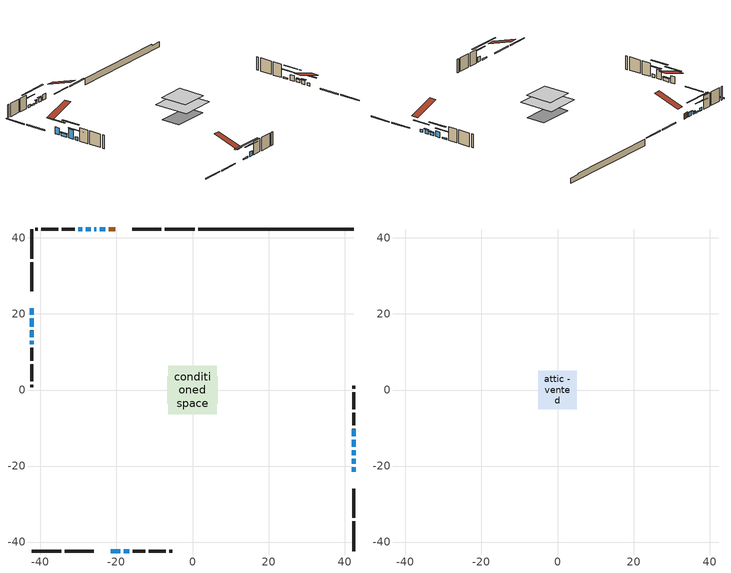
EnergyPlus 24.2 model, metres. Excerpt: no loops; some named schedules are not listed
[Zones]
conditioned space
 floor outside (Floor1 construction): -1.52,-1.52 -1.52,1.52 1.52,1.52 1.52,-1.52 z0.92
 floor adiabatic (AdiabaticFloorConstruction): -6.44,-6.44 -6.44,6.44 6.44,6.44 6.44,-6.44 z3.36
 floor foundation (Slab1 construction): -6.63,-3.58 -6.63,3.58 6.63,3.58 6.63,-3.58 z-1.4
 wall outside (RimJoist1 construction): 0.59,42.36 -7.26,42.36 / -42.36,-42.36 -34.51,-42.36 / -42.36,42.36 -42.36,34.51 / 42.36,-42.36 42.36,-34.51 z0.92:1.22
 wall outside (RimJoist2 construction): -8.19,42.36 -15.84,42.36 / -33.58,-42.36 -25.93,-42.36 / -42.36,33.58 -42.36,25.93 / 42.36,-33.58 42.36,-25.93 z0.92:1.22
 wall outside (AdiabaticWallConstruction 1): -20.27,42.36 -22.03,42.36 z0.92:2.95
 wall outside (AdiabaticWallConstruction): 42.36,-21.5 42.36,-20.36 / -29,42.36 -30.12,42.36 z0.92:1.86; -42.36,21.5 -42.36,19.85 z0.92:3.46; 42.36,-19.43 42.36,-18.1 z0.92:2.39; 42.36,-17.18 42.36,-15.83 z0.92:2.04; -22.96,42.36 -24.41,42.36 z0.92:2.37; -25.34,42.36 -25.87,42.36 z0.92:1.89; -42.36,18.92 -42.36,16.58 z0.92:2.06; -26.8,42.36 -28.07,42.36 / -21.5,-42.36 -18.96,-42.36 z0.92:1.38; 42.36,-14.9 42.36,-13.12 z0.92:2.95; 42.36,-12.19 42.36,-10.26 z0.92:1.35; -18.03,-42.36 -16.68,-42.36 z0.92:2.7; -42.36,15.66 -42.36,13.88 z0.92:4.25; -42.36,12.95 -42.36,11.98 z0.92:2.09
 wall outside (Wall1 construction): -31.04,42.36 -34.38,42.36 / -15.75,-42.36 -12.42,-42.36 / -42.36,11.05 -42.36,7.72 / 42.36,-9.33 42.36,-6 z0.92:5.8
 wall outside (Wall2 construction): -35.31,42.36 -39.82,42.36 / -11.49,-42.36 -6.98,-42.36 / -42.36,6.79 -42.36,2.28 / 42.36,-5.07 42.36,-0.56 z0.92:5.8
 wall outside (Wall3 construction): -40.75,42.36 -41.43,42.36 / -6.05,-42.36 -5.37,-42.36 / -42.36,1.35 -42.36,0.67 / 42.36,0.37 42.36,1.06 z0.92:5.8
 wall foundation (FoundationWall1 construction): 1.52,42.36,-1.4 1.52,42.36,0.92 38.28,42.36,0.92 38.28,42.36,0.49 42.36,42.36,0.49 42.36,42.36,-1.4
 window (WindowConstruction): 42.36,-21.5 42.36,-20.36 z0.92:1.86
 window (WindowConstruction 7): -42.36,21.5 -42.36,19.85 z0.92:3.46
 window (WindowConstruction 8): 42.36,-19.43 42.36,-18.11 z0.92:2.39
 window (WindowConstruction 9): 42.36,-17.18 42.36,-15.83 z0.92:2.04
 window (WindowConstruction 10): -22.96,42.36 -24.41,42.36 z0.92:2.37
 window (WindowConstruction 11): -25.34,42.36 -25.87,42.36 z0.92:1.89
 window (WindowConstruction 12): -42.36,18.92 -42.36,16.58 z0.92:2.06
 window (WindowConstruction 13): -26.8,42.36 -28.07,42.36 z0.92:1.38
 window (WindowConstruction 14): -21.5,-42.36 -18.96,-42.36 z0.92:1.38
 window (WindowConstruction 1): 42.36,-14.9 42.36,-13.12 z0.92:2.95
 window (WindowConstruction 2): 42.36,-12.19 42.36,-10.26 z0.92:1.35
 window (WindowConstruction 3): -29,42.36 -30.12,42.36 z0.92:1.86
 window (WindowConstruction 4): -18.03,-42.36 -16.68,-42.36 z0.92:2.7
 window (WindowConstruction 5): -42.36,15.66 -42.36,13.88 z0.92:4.25
 window (WindowConstruction 6): -42.36,12.95 -42.36,11.98 z0.92:2.09
 door (Door): -20.27,42.36 -22.03,42.36 z0.92:2.95
 ceiling adiabatic (AdiabaticFloorConstruction): 6.44,-6.44 6.44,6.44 -6.44,6.44 -6.44,-6.44 z3.36
attic - vented
 floor to conditioned space (Floor2 construction Reversed): -5.01,-5.01 -5.01,5.01 5.01,5.01 5.01,-5.01 z5.8
 roof outside (Roof1 construction): -19.34,42.36,5.8 -19.34,32.61,9.05 -16.77,32.61,9.05 -16.77,42.36,5.8; -22.43,-42.36,5.8 -22.43,-32.61,9.05 -25,-32.61,9.05 -25,-42.36,5.8; -42.36,22.43,5.8 -32.61,22.43,9.05 -32.61,25,9.05 -42.36,25,5.8; 42.36,-22.43,5.8 32.61,-22.43,9.05 32.61,-25,9.05 42.36,-25,5.8
shading: 42.36,-17.72 42.36,-24.14 42.77,-24.14 42.77,-17.72 z4.5; -42.36,17.21 -42.36,24.14 -42.77,24.14 -42.77,17.21 z6.1; 42.36,-17.9 42.36,-19.63 42.77,-19.63 42.77,-17.9 z2.59; 42.36,-15.63 42.36,-17.38 42.77,-17.38 42.77,-15.63 z2.24; -24.61,42.36 -22.76,42.36 -22.76,42.77 -24.61,42.77 z2.57; -26.07,42.36 -25.14,42.36 -25.14,42.77 -26.07,42.77 z2.09; -42.36,16.38 -42.36,19.12 -42.77,19.12 -42.77,16.38 z2.26; -33.15,42.36 -21.72,42.36 -21.72,42.77 -33.15,42.77 z6.46; -13.88,-42.36 -26.58,-42.36 -26.58,-42.77 -13.88,-42.77 z6.46; 42.36,-10.48 42.36,-17.54 42.77,-17.54 42.77,-10.48 z5.59; 42.36,-7.62 42.36,-14.83 42.77,-14.83 42.77,-7.62 z3.99; -32.75,42.36 -26.36,42.36 -26.36,42.77 -32.75,42.77 z4.5; -14.04,-42.36 -20.67,-42.36 -20.67,-42.77 -14.04,-42.77 z5.34; -42.36,11.24 -42.36,18.29 -42.77,18.29 -42.77,11.24 z6.89; -42.36,9.34 -42.36,15.59 -42.77,15.59 -42.77,9.34 z4.73
[Building]
Building 1: Terrain=Suburbs
[Site:Location]
Edmonton Intl AP_AB: Latitude {deg}=53.31; Longitude {deg}=-113.58; Time Zone {hr}=-7; Elevation {m}=723; Keep Site Location Information=Yes
[Site:GroundTemperature:Shallow]
-1.56185, -3.61833, -3.78302, -2.80711, 1.11059, 5.01004, 8.39065, 10.5322, 10.7141, 8.97234, 5.67794, 1.89811
[Site:WaterMainsTemperature]
Calculation Method=Schedule; Temperature Schedule=mains temperature schedule
[Material] Roughness=Rough; Thermal Absorptance=0.9
Name | Thickness {m} | Conductivity {W/m-K} | Density {kg/m3} | Specific Heat {J/kg-K} | Solar Absorptance | Visible Absorptance
asphalt or fiberglass shingles | 0.00635 | 0.162714 | 1121.4 | 1465.45 | 0.4 | 0.4
ceiling loosefill ins | 0.169333 | 0.0480833 | 16.02 | 1046.75 | 0.7 | 0.7
ceiling stud and cavity | 0.1397 | 0.0968708 | 65.682 | 1177.47 | 0.7 | 0.7
concrete 4.0 in. | 0.1016 | 1.803125 | 2242.8 | 837.4 | 0.7 | 0.7
concrete 8.0 in. | 0.2032 | 1.803125 | 2242.8 | 837.4 | 0.7 | 0.7
door material | 0.04445 | 0.0451087 | 512.64 | 1214.23 | 0.7 | 0.7
exterior vertical ins | 0.0460229 | 0.029427 | 32.04 | 1214.23 | 0.7 | 0.7
floor covering | 0.0127 | 0.0433444 | 54.468 | 1339.84 | 0.6 | 0.6
floor rigid ins; wall rigid ins 1 | 0.512978 | 0.029427 | 32.04 | 1214.23 | 0.7 | 0.7
floor stud and cavity | 0.1397 | 0.083672 | 92.3553 | 1139.71 | 0.7 | 0.7
floor stud and cavity 1 | 0.1397 | 1.75129 | 37.0049 | 1207.88 | 0.7 | 0.7
furniture material conditioned space 1 | 0.1524 | 0.115458 | 640.8 | 1214.23 | 0.6 | 0.6
gypsum board | 0.0127 | 0.160291 | 801 | 837.4 | 0.6 | 0.6
gypsum board 1 | 0.0127 | 0.160291 | 801 | 837.4 | 0.7 | 0.7
osb sheathing 0.5 in. | 0.0127 | 0.115458 | 512.64 | 1214.23 | 0.7 | 0.7
osb sheathing 0.75 in. | 0.01905 | 0.115458 | 512.64 | 1214.23 | 0.7 | 0.7
osb sheathing 2.0 in. | 0.0508 | 0.115458 | 512.64 | 1214.23 | 0.7 | 0.7
rim joist rigid ins; wall rigid ins | 0.051816 | 0.029427 | 32.04 | 1214.23 | 0.7 | 0.7
rim joist stud and cavity | 0.0508 | 0.0449671 | 125.044 | 1163.47 | 0.6 | 0.6
rim joist stud and cavity 1 | 0.0508 | 0.0314757 | 125.044 | 1163.47 | 0.6 | 0.6
wall stud and cavity | 0.1397 | 0.258437 | 139.0536 | 1170.24 | 0.7 | 0.7
wall stud and cavity 1 | 0.1397 | 0.256764 | 139.0536 | 1170.24 | 0.7 | 0.7
wall stud and cavity 2 | 0.1397 | 0.492811 | 139.0536 | 1170.24 | 0.7 | 0.7
wall stud and cavity 3 | 0.0889 | 0.380278 | 52.3479 | 1209.89 | 0.7 | 0.7
wall stud and cavity 4 | 0.0889 | 0.391764 | 83.0341 | 1211.67 | 0.7 | 0.7
wood siding | 0.0254 | 0.102417 | 544.68 | 1172.36 | 0.4 | 0.4
wood siding 1; wood siding 2; wood siding 3 | 0.0254 | 0.102417 | 544.68 | 1172.36 | 0.7 | 0.7
[WindowMaterial:SimpleGlazingSystem]
Name | U-Factor {W/m2-K} | Solar Heat Gain Coefficient
WindowMaterial | 3.284723 | 0.54
WindowMaterial 1 | 2.97754 | 0.59
WindowMaterial 10 | 3.298918 | 0.68
WindowMaterial 11 | 3.26031 | 0.49
WindowMaterial 12 | 3.28927 | 0.56
WindowMaterial 13 | 5.2794 | 0.49
WindowMaterial 2 | 3.310274 | 0.57
WindowMaterial 3 | 3.26031 | 0.5
WindowMaterial 4 | 3.28927 | 0.61
WindowMaterial 5 | 3.29381 | 0.71
WindowMaterial 6 | 3.28586 | 0.54
WindowMaterial 7 | 3.296079 | 0.7
WindowMaterial 8 | 3.27223 | 0.55
WindowMaterial 9 | 3.28813 | 0.57
[Construction]
AdiabaticFloorConstruction: floor stud and cavity 1, floor rigid ins, osb sheathing 0.75 in., floor covering
AdiabaticWallConstruction: wood siding 2, wall rigid ins 1, wall stud and cavity 3, gypsum board
AdiabaticWallConstruction 1: wood siding 3, wall rigid ins 1, wall stud and cavity 3, gypsum board
Door: door material
Floor1 construction: floor stud and cavity, osb sheathing 0.75 in., floor covering
Floor2 construction Reversed: gypsum board, ceiling stud and cavity, ceiling loosefill ins
FoundationWall1 construction: concrete 8.0 in., gypsum board 1
furniture construction conditioned space 1: furniture material conditioned space 1
PartitionWallConstruction: gypsum board, wall stud and cavity 4, gypsum board
RimJoist1 construction: wood siding 1, rim joist rigid ins, osb sheathing 2.0 in., rim joist stud and cavity
RimJoist2 construction: wood siding 1, osb sheathing 2.0 in., rim joist stud and cavity 1
Roof1 construction: asphalt or fiberglass shingles
Slab1 construction: concrete 4.0 in.
Wall1 construction: wood siding, wall rigid ins, osb sheathing 0.5 in., wall stud and cavity, gypsum board
Wall2 construction: wood siding, wall rigid ins, osb sheathing 0.5 in., wall stud and cavity 1, gypsum board
Wall3 construction: wood siding, wall rigid ins, osb sheathing 0.5 in., wall stud and cavity 2, gypsum board
WindowConstruction: WindowMaterial
WindowConstruction 1: WindowMaterial 1
WindowConstruction 10: WindowMaterial 10
WindowConstruction 11: WindowMaterial 11
WindowConstruction 12: WindowMaterial 12
WindowConstruction 13; WindowConstruction 14: WindowMaterial 13
WindowConstruction 2: WindowMaterial 2
WindowConstruction 3: WindowMaterial 3
WindowConstruction 4: WindowMaterial 4
WindowConstruction 5: WindowMaterial 5
WindowConstruction 6: WindowMaterial 6
WindowConstruction 7: WindowMaterial 7
WindowConstruction 8: WindowMaterial 8
WindowConstruction 9: WindowMaterial 9
[Zone] Multiplier=1; Part of Total Floor Area=Yes
Name | Volume {m3}
attic - vented | 52.8707
conditioned space | 669.2
[Space]
Name | Zone | Volume {m3}
attic - vented 1 | attic - vented | 52.8707
conditioned space 1 | conditioned space | 669.2
[ZoneInfiltration:EffectiveLeakageArea]
infil attic - vented 1: Zone or Space=attic - vented 1; Schedule=Always On Discrete; Effective Air Leakage Area {cm2}=3485.57; Stack Coefficient=0.000226005; Wind Coefficient=1.01573e-05
[ZoneMixing]
whole house fan mix: Zone or Space=attic - vented; Schedule=Always On Continuous; Design Flow Rate Calculation Method=Flow/Zone; Design Flow Rate {m3/s}=0; Source Zone or Space=conditioned space
[SurfaceProperty:ExposedFoundationPerimeter]
Slab1: Exposed Perimeter Calculation Method=TotalExposedPerimeter; Total Exposed Perimeter {m}=40.843
[InternalMass] Zone or ZoneList=conditioned space; Space or SpaceList=conditioned space 1
Name | Construction | Surface Area {m2}
furniture mass conditioned space 1 | furniture construction conditioned space 1 | 108.02
partition wall mass | PartitionWallConstruction | 270.051
[Lights]
interior lighting: Zone or ZoneList or Space or SpaceList=conditioned space 1; Schedule=interior lighting schedule; Design Level Calculation Method=LightingLevel; Lighting Level {W}=343.2; Return Air Fraction=0; Fraction Radiant=0.6; Fraction Visible=0.2; Fraction Replaceable=1
[People]
occupants: Zone or ZoneList or Space or SpaceList=conditioned space 1; Number of People Schedule=occupants schedule; Number of People Calculation Method=People; Number of People=3; Fraction Radiant=0.314171; Sensible Heat Fraction=0.56303; Activity Level Schedule=occupants activity schedule; Carbon Dioxide Generation Rate {m3/s-W}=0; Enable ASHRAE 55 Comfort Warnings=No; Mean Radiant Temperature Calculation Type=EnclosureAveraged
[ElectricEquipment] Zone or ZoneList or Space or SpaceList=conditioned space 1; Design Level Calculation Method=EquipmentLevel
Name | Schedule | Design Level {W} | Fraction Latent | Fraction Radiant | Fraction Lost
clothes dryer | clothes dryer schedule | 140.772 | 0.015 | 0.081 | 0.85
clothes washer | clothes washer schedule | 32.1985 | 0.03 | 0.162 | 0.7
cooking range | cooking range schedule | 215.147 | 0.08 | 0.432 | 0.2
dishwasher | dishwasher schedule | 66.8632 | 0.3 | 0.18 | 0.4
fridge | fridge schedule | 72.9452 | 0 | 0.6 | 0
mech vent bath fan 0 | mech vent bath fan 0 schedule | 50.2 | 0 | 0 | 1
mech vent bath fan 1 | mech vent bath fan 1 schedule | 50.2 | 0 | 0 | 1
mech vent house fan | mech vent house fan schedule | 0 | 0 | 0 | 1
mech vent house fan cfis | mech vent house fan cfis schedule | 0 | 0 | 0 | 0
mech vent range fan 0 | mech vent range fan 0 schedule | 57 | 0 | 0 | 1
misc plug loads | misc plug loads schedule | 494.7 | 0.045 | 0.513 | 0.1
whole house fan | Always On Discrete | 0 | 0 | 0 | 1
[OtherEquipment] Zone or ZoneList or Space or SpaceList=conditioned space 1; Design Level Calculation Method=EquipmentLevel
Name | Fuel Type | Schedule | Design Level {W} | Fraction Latent | Fraction Radiant | Fraction Lost
clothes dryer 1 | Electricity | clothes dryer schedule | 0 | 0.015 | 0.081 | 0.85
cooking range 1 | Electricity | cooking range schedule | 0 | 0.08 | 0.432 | 0.2
general water use latent | None | general water use schedule | 62.594 | 1 | 0 | 0
general water use sensible | None | general water use schedule | -61.6891 | 0 | 0.6 | 0
mech vent house fan latent load | None | Always On Discrete | 0 | 1 | 0 | 0
mech vent house fan sensible load | None | Always On Discrete | 0 | 0 | 0 | 0
water heater energy adjustment1 | NaturalGas | Always On Discrete | 0.01 | 0 | 0 | 1
[ZoneInfiltration:DesignFlowRate] Zone or ZoneList or Space or SpaceList=conditioned space 1; Schedule=Always On Discrete; Design Flow Rate Calculation Method=Flow/Zone; Design Flow Rate {m3/s}=0
infil flow; natural vent flow; whole house fan flow
[Foundation:Kiva]
Foundation Kiva 1: Initial Indoor Air Temperature {C}=18; Wall Height Above Grade {m}=0.919978; Wall Depth Below Slab {m}=0.2032; Custom Block Material Name 1=exterior vertical ins; Custom Block Depth 1 {m}=2.31999; Custom Block X Position 1 {m}=0.2159; Custom Block Z Position 1 {m}=0
[Foundation:Kiva:Settings]
Soil Conductivity {W/m-K}=0.849921; Soil Density {kg/m3}=1842.3; Soil Specific Heat {J/kg-K}=418.7; Ground Solar Absorptivity=0.9; Ground Thermal Absorptivity=0.9; Ground Surface Roughness {m}=0.03; Far-Field Width {m}=40; Deep-Ground Boundary Condition=ZeroFlux; Deep-Ground Depth {m}=40; Minimum Cell Dimension {m}=0.2; Maximum Cell Growth Coefficient=3; Simulation Timestep=Timestep
[Exterior:Lights]
exterior lighting: Schedule=exterior lighting schedule; Design Level {W}=75.6
[Schedule:Constant]
Name | Hourly Value
Always On Continuous; mech vent house fan schedule; mech vent house fan cfis schedule; Always On Discrete | 1
occupants activity schedule | 117.228
fridge schedule | 0
[Schedule:Week:Daily]
interior lighting schedule Week Rule - Jan1-Jan27: interior lighting schedule day, interior lighting schedule day, interior lighting schedule day, interior lighting schedule day, interior lighting schedule day, interior lighting schedule day, interior lighting schedule day, interior lighting schedule default day, interior lighting schedule default day, interior lighting schedule default day, interior lighting schedule default day, interior lighting schedule default day
interior lighting schedule Week Rule - Jan28-Feb3: interior lighting schedule day, interior lighting schedule day, interior lighting schedule day, interior lighting schedule day, interior lighting schedule day 1, interior lighting schedule day 1, interior lighting schedule day 1, interior lighting schedule default day, interior lighting schedule default day, interior lighting schedule default day, interior lighting schedule default day, interior lighting schedule default day
interior lighting schedule Week Rule - Feb4-Feb24: interior lighting schedule day 1, interior lighting schedule day 1, interior lighting schedule day 1, interior lighting schedule day 1, interior lighting schedule day 1, interior lighting schedule day 1, interior lighting schedule day 1, interior lighting schedule default day, interior lighting schedule default day, interior lighting schedule default day, interior lighting schedule default day, interior lighting schedule default day
interior lighting schedule Week Rule - Feb25-Mar3: interior lighting schedule day 1, interior lighting schedule day 1, interior lighting schedule day 1, interior lighting schedule day 1, interior lighting schedule day 2, interior lighting schedule day 2, interior lighting schedule day 2, interior lighting schedule default day, interior lighting schedule default day, interior lighting schedule default day, interior lighting schedule default day, interior lighting schedule default day
interior lighting schedule Week Rule - Mar4-Mar31: interior lighting schedule day 2, interior lighting schedule day 2, interior lighting schedule day 2, interior lighting schedule day 2, interior lighting schedule day 2, interior lighting schedule day 2, interior lighting schedule day 2, interior lighting schedule default day, interior lighting schedule default day, interior lighting schedule default day, interior lighting schedule default day, interior lighting schedule default day
interior lighting schedule Week Rule - Apr1-Apr28: interior lighting schedule day 3, interior lighting schedule day 3, interior lighting schedule day 3, interior lighting schedule day 3, interior lighting schedule day 3, interior lighting schedule day 3, interior lighting schedule day 3, interior lighting schedule default day, interior lighting schedule default day, interior lighting schedule default day, interior lighting schedule default day, interior lighting schedule default day
interior lighting schedule Week Rule - Apr29-May5: interior lighting schedule day 3, interior lighting schedule day 3, interior lighting schedule day 4, interior lighting schedule day 4, interior lighting schedule day 4, interior lighting schedule day 4, interior lighting schedule day 4, interior lighting schedule default day, interior lighting schedule default day, interior lighting schedule default day, interior lighting schedule default day, interior lighting schedule default day
interior lighting schedule Week Rule - May6-May26: interior lighting schedule day 4, interior lighting schedule day 4, interior lighting schedule day 4, interior lighting schedule day 4, interior lighting schedule day 4, interior lighting schedule day 4, interior lighting schedule day 4, interior lighting schedule default day, interior lighting schedule default day, interior lighting schedule default day, interior lighting schedule default day, interior lighting schedule default day
interior lighting schedule Week Rule - May27-Jun2: interior lighting schedule day 4, interior lighting schedule day 4, interior lighting schedule day 4, interior lighting schedule day 4, interior lighting schedule day 4, interior lighting schedule day 5, interior lighting schedule day 5, interior lighting schedule default day, interior lighting schedule default day, interior lighting schedule default day, interior lighting schedule default day, interior lighting schedule default day
interior lighting schedule Week Rule - Jun3-Jun30: interior lighting schedule day 5, interior lighting schedule day 5, interior lighting schedule day 5, interior lighting schedule day 5, interior lighting schedule day 5, interior lighting schedule day 5, interior lighting schedule day 5, interior lighting schedule default day, interior lighting schedule default day, interior lighting schedule default day, interior lighting schedule default day, interior lighting schedule default day
interior lighting schedule Week Rule - Jul1-Jul28: interior lighting schedule day 6, interior lighting schedule day 6, interior lighting schedule day 6, interior lighting schedule day 6, interior lighting schedule day 6, interior lighting schedule day 6, interior lighting schedule day 6, interior lighting schedule default day, interior lighting schedule default day, interior lighting schedule default day, interior lighting schedule default day, interior lighting schedule default day
interior lighting schedule Week Rule - Jul29-Aug4: interior lighting schedule day 6, interior lighting schedule day 6, interior lighting schedule day 6, interior lighting schedule day 7, interior lighting schedule day 7, interior lighting schedule day 7, interior lighting schedule day 7, interior lighting schedule default day, interior lighting schedule default day, interior lighting schedule default day, interior lighting schedule default day, interior lighting schedule default day
interior lighting schedule Week Rule - Aug5-Aug25: interior lighting schedule day 7, interior lighting schedule day 7, interior lighting schedule day 7, interior lighting schedule day 7, interior lighting schedule day 7, interior lighting schedule day 7, interior lighting schedule day 7, interior lighting schedule default day, interior lighting schedule default day, interior lighting schedule default day, interior lighting schedule default day, interior lighting schedule default day
interior lighting schedule Week Rule - Aug26-Sep1: interior lighting schedule day 7, interior lighting schedule day 7, interior lighting schedule day 7, interior lighting schedule day 7, interior lighting schedule day 7, interior lighting schedule day 7, interior lighting schedule day 8, interior lighting schedule default day, interior lighting schedule default day, interior lighting schedule default day, interior lighting schedule default day, interior lighting schedule default day
interior lighting schedule Week Rule - Sep2-Sep29: interior lighting schedule day 8, interior lighting schedule day 8, interior lighting schedule day 8, interior lighting schedule day 8, interior lighting schedule day 8, interior lighting schedule day 8, interior lighting schedule day 8, interior lighting schedule default day, interior lighting schedule default day, interior lighting schedule default day, interior lighting schedule default day, interior lighting schedule default day
interior lighting schedule Week Rule - Sep30-Oct6: interior lighting schedule day 8, interior lighting schedule day 9, interior lighting schedule day 9, interior lighting schedule day 9, interior lighting schedule day 9, interior lighting schedule day 9, interior lighting schedule day 9, interior lighting schedule default day, interior lighting schedule default day, interior lighting schedule default day, interior lighting schedule default day, interior lighting schedule default day
interior lighting schedule Week Rule - Oct7-Oct27: interior lighting schedule day 9, interior lighting schedule day 9, interior lighting schedule day 9, interior lighting schedule day 9, interior lighting schedule day 9, interior lighting schedule day 9, interior lighting schedule day 9, interior lighting schedule default day, interior lighting schedule default day, interior lighting schedule default day, interior lighting schedule default day, interior lighting schedule default day
interior lighting schedule Week Rule - Oct28-Nov3: interior lighting schedule day 9, interior lighting schedule day 9, interior lighting schedule day 9, interior lighting schedule day 9, interior lighting schedule day 10, interior lighting schedule day 10, interior lighting schedule day 10, interior lighting schedule default day, interior lighting schedule default day, interior lighting schedule default day, interior lighting schedule default day, interior lighting schedule default day
interior lighting schedule Week Rule - Nov4-Nov24: interior lighting schedule day 10, interior lighting schedule day 10, interior lighting schedule day 10, interior lighting schedule day 10, interior lighting schedule day 10, interior lighting schedule day 10, interior lighting schedule day 10, interior lighting schedule default day, interior lighting schedule default day, interior lighting schedule default day, interior lighting schedule default day, interior lighting schedule default day
interior lighting schedule Week Rule - Nov25-Dec1: interior lighting schedule day 10, interior lighting schedule day 10, interior lighting schedule day 10, interior lighting schedule day 10, interior lighting schedule day 10, interior lighting schedule day 10, interior lighting schedule day 11, interior lighting schedule default day, interior lighting schedule default day, interior lighting schedule default day, interior lighting schedule default day, interior lighting schedule default day
interior lighting schedule Week Rule - Dec2-Dec31: interior lighting schedule day 11, interior lighting schedule day 11, interior lighting schedule day 11, interior lighting schedule day 11, interior lighting schedule day 11, interior lighting schedule day 11, interior lighting schedule day 11, interior lighting schedule default day, interior lighting schedule default day, interior lighting schedule default day, interior lighting schedule default day, interior lighting schedule default day
occupants schedule Week Rule - Jan1-Dec31: occupants schedule day, occupants schedule day, occupants schedule day, occupants schedule day, occupants schedule day, occupants schedule day, occupants schedule day, occupants schedule default day, occupants schedule default day, occupants schedule default day, occupants schedule default day, occupants schedule default day
clothes dryer schedule Week Rule - Jan1-Dec31: clothes dryer schedule day, clothes dryer schedule day, clothes dryer schedule day, clothes dryer schedule day, clothes dryer schedule day, clothes dryer schedule day, clothes dryer schedule day, clothes dryer schedule default day, clothes dryer schedule default day, clothes dryer schedule default day, clothes dryer schedule default day, clothes dryer schedule default day
clothes washer schedule Week Rule - Jan1-Dec31: clothes washer schedule day, clothes washer schedule day, clothes washer schedule day, clothes washer schedule day, clothes washer schedule day, clothes washer schedule day, clothes washer schedule day, clothes washer schedule default day, clothes washer schedule default day, clothes washer schedule default day, clothes washer schedule default day, clothes washer schedule default day
cooking range schedule Week Rule - Jan1-Dec31: cooking range schedule day, cooking range schedule day, cooking range schedule day, cooking range schedule day, cooking range schedule day, cooking range schedule day, cooking range schedule day, cooking range schedule default day, cooking range schedule default day, cooking range schedule default day, cooking range schedule default day, cooking range schedule default day
dishwasher schedule Week Rule - Jan1-Dec31: dishwasher schedule day, dishwasher schedule day, dishwasher schedule day, dishwasher schedule day, dishwasher schedule day, dishwasher schedule day, dishwasher schedule day, dishwasher schedule default day, dishwasher schedule default day, dishwasher schedule default day, dishwasher schedule default day, dishwasher schedule default day
mech vent bath fan 0 schedule Week Rule - Jan1-Dec31: mech vent bath fan 0 schedule day, mech vent bath fan 0 schedule day, mech vent bath fan 0 schedule day, mech vent bath fan 0 schedule day, mech vent bath fan 0 schedule day, mech vent bath fan 0 schedule day, mech vent bath fan 0 schedule day, mech vent bath fan 0 schedule default day, mech vent bath fan 0 schedule default day, mech vent bath fan 0 schedule default day, mech vent bath fan 0 schedule default day, mech vent bath fan 0 schedule default day
mech vent bath fan 1 schedule Week Rule - Jan1-Dec31: mech vent bath fan 1 schedule day, mech vent bath fan 1 schedule day, mech vent bath fan 1 schedule day, mech vent bath fan 1 schedule day, mech vent bath fan 1 schedule day, mech vent bath fan 1 schedule day, mech vent bath fan 1 schedule day, mech vent bath fan 1 schedule default day, mech vent bath fan 1 schedule default day, mech vent bath fan 1 schedule default day, mech vent bath fan 1 schedule default day, mech vent bath fan 1 schedule default day
mech vent range fan 0 schedule Week Rule - Jan1-Dec31: mech vent range fan 0 schedule day, mech vent range fan 0 schedule day, mech vent range fan 0 schedule day, mech vent range fan 0 schedule day, mech vent range fan 0 schedule day, mech vent range fan 0 schedule day, mech vent range fan 0 schedule day, mech vent range fan 0 schedule default day, mech vent range fan 0 schedule default day, mech vent range fan 0 schedule default day, mech vent range fan 0 schedule default day, mech vent range fan 0 schedule default day
misc plug loads schedule Week Rule - Jan1-Dec31: misc plug loads schedule day, misc plug loads schedule day, misc plug loads schedule day, misc plug loads schedule day, misc plug loads schedule day, misc plug loads schedule day, misc plug loads schedule day, misc plug loads schedule default day, misc plug loads schedule default day, misc plug loads schedule default day, misc plug loads schedule default day, misc plug loads schedule default day
general water use schedule Week Rule - Jan1-Dec31: general water use schedule day, general water use schedule day, general water use schedule day, general water use schedule day, general water use schedule day, general water use schedule day, general water use schedule day, general water use schedule default day, general water use schedule default day, general water use schedule default day, general water use schedule default day, general water use schedule default day
exterior lighting schedule Week Rule - Jan1-Jan27: exterior lighting schedule day, exterior lighting schedule day, exterior lighting schedule day, exterior lighting schedule day, exterior lighting schedule day, exterior lighting schedule day, exterior lighting schedule day, exterior lighting schedule default day, exterior lighting schedule default day, exterior lighting schedule default day, exterior lighting schedule default day, exterior lighting schedule default day
exterior lighting schedule Week Rule - Jan28-Feb3: exterior lighting schedule day, exterior lighting schedule day, exterior lighting schedule day, exterior lighting schedule day, exterior lighting schedule day 1, exterior lighting schedule day 1, exterior lighting schedule day 1, exterior lighting schedule default day, exterior lighting schedule default day, exterior lighting schedule default day, exterior lighting schedule default day, exterior lighting schedule default day
exterior lighting schedule Week Rule - Feb4-Feb24: exterior lighting schedule day 1, exterior lighting schedule day 1, exterior lighting schedule day 1, exterior lighting schedule day 1, exterior lighting schedule day 1, exterior lighting schedule day 1, exterior lighting schedule day 1, exterior lighting schedule default day, exterior lighting schedule default day, exterior lighting schedule default day, exterior lighting schedule default day, exterior lighting schedule default day
exterior lighting schedule Week Rule - Feb25-Mar3: exterior lighting schedule day 1, exterior lighting schedule day 1, exterior lighting schedule day 1, exterior lighting schedule day 1, exterior lighting schedule day 2, exterior lighting schedule day 2, exterior lighting schedule day 2, exterior lighting schedule default day, exterior lighting schedule default day, exterior lighting schedule default day, exterior lighting schedule default day, exterior lighting schedule default day
exterior lighting schedule Week Rule - Mar4-Mar31: exterior lighting schedule day 2, exterior lighting schedule day 2, exterior lighting schedule day 2, exterior lighting schedule day 2, exterior lighting schedule day 2, exterior lighting schedule day 2, exterior lighting schedule day 2, exterior lighting schedule default day, exterior lighting schedule default day, exterior lighting schedule default day, exterior lighting schedule default day, exterior lighting schedule default day
exterior lighting schedule Week Rule - Apr1-Apr28: exterior lighting schedule day 3, exterior lighting schedule day 3, exterior lighting schedule day 3, exterior lighting schedule day 3, exterior lighting schedule day 3, exterior lighting schedule day 3, exterior lighting schedule day 3, exterior lighting schedule default day, exterior lighting schedule default day, exterior lighting schedule default day, exterior lighting schedule default day, exterior lighting schedule default day
exterior lighting schedule Week Rule - Apr29-May5: exterior lighting schedule day 3, exterior lighting schedule day 3, exterior lighting schedule day 4, exterior lighting schedule day 4, exterior lighting schedule day 4, exterior lighting schedule day 4, exterior lighting schedule day 4, exterior lighting schedule default day, exterior lighting schedule default day, exterior lighting schedule default day, exterior lighting schedule default day, exterior lighting schedule default day
exterior lighting schedule Week Rule - May6-May26: exterior lighting schedule day 4, exterior lighting schedule day 4, exterior lighting schedule day 4, exterior lighting schedule day 4, exterior lighting schedule day 4, exterior lighting schedule day 4, exterior lighting schedule day 4, exterior lighting schedule default day, exterior lighting schedule default day, exterior lighting schedule default day, exterior lighting schedule default day, exterior lighting schedule default day
exterior lighting schedule Week Rule - May27-Jun2: exterior lighting schedule day 4, exterior lighting schedule day 4, exterior lighting schedule day 4, exterior lighting schedule day 4, exterior lighting schedule day 4, exterior lighting schedule day 5, exterior lighting schedule day 5, exterior lighting schedule default day, exterior lighting schedule default day, exterior lighting schedule default day, exterior lighting schedule default day, exterior lighting schedule default day
exterior lighting schedule Week Rule - Jun3-Jun30: exterior lighting schedule day 5, exterior lighting schedule day 5, exterior lighting schedule day 5, exterior lighting schedule day 5, exterior lighting schedule day 5, exterior lighting schedule day 5, exterior lighting schedule day 5, exterior lighting schedule default day, exterior lighting schedule default day, exterior lighting schedule default day, exterior lighting schedule default day, exterior lighting schedule default day
exterior lighting schedule Week Rule - Jul1-Jul28: exterior lighting schedule day 6, exterior lighting schedule day 6, exterior lighting schedule day 6, exterior lighting schedule day 6, exterior lighting schedule day 6, exterior lighting schedule day 6, exterior lighting schedule day 6, exterior lighting schedule default day, exterior lighting schedule default day, exterior lighting schedule default day, exterior lighting schedule default day, exterior lighting schedule default day
exterior lighting schedule Week Rule - Jul29-Aug4: exterior lighting schedule day 6, exterior lighting schedule day 6, exterior lighting schedule day 6, exterior lighting schedule day 7, exterior lighting schedule day 7, exterior lighting schedule day 7, exterior lighting schedule day 7, exterior lighting schedule default day, exterior lighting schedule default day, exterior lighting schedule default day, exterior lighting schedule default day, exterior lighting schedule default day
[Schedule:Year]
interior lighting schedule: interior lighting schedule Week Rule - Jan1-Jan27, 1, 1, 1, 27, interior lighting schedule Week Rule - Jan28-Feb3, 1, 28, 2, 3, interior lighting schedule Week Rule - Feb4-Feb24, 2, 4, 2, 24, interior lighting schedule Week Rule - Feb25-Mar3, 2, 25, 3, 3, interior lighting schedule Week Rule - Mar4-Mar31, 3, 4, 3, 31, interior lighting schedule Week Rule - Apr1-Apr28, 4, 1, 4, 28, interior lighting schedule Week Rule - Apr29-May5, 4, 29, 5, 5, interior lighting schedule Week Rule - May6-May26, 5, 6, 5, 26, interior lighting schedule Week Rule - May27-Jun2, 5, 27, 6, 2, interior lighting schedule Week Rule - Jun3-Jun30, 6, 3, 6, 30, interior lighting schedule Week Rule - Jul1-Jul28, 7, 1, 7, 28, interior lighting schedule Week Rule - Jul29-Aug4, 7, 29, 8, 4, interior lighting schedule Week Rule - Aug5-Aug25, 8, 5, 8, 25, interior lighting schedule Week Rule - Aug26-Sep1, 8, 26, 9, 1, interior lighting schedule Week Rule - Sep2-Sep29, 9, 2, 9, 29, interior lighting schedule Week Rule - Sep30-Oct6, 9, 30, 10, 6, interior lighting schedule Week Rule - Oct7-Oct27, 10, 7, 10, 27, interior lighting schedule Week Rule - Oct28-Nov3, 10, 28, 11, 3, interior lighting schedule Week Rule - Nov4-Nov24, 11, 4, 11, 24, interior lighting schedule Week Rule - Nov25-Dec1, 11, 25, 12, 1, interior lighting schedule Week Rule - Dec2-Dec31, 12, 2, 12, 31
occupants schedule: occupants schedule Week Rule - Jan1-Dec31, 1, 1, 12, 31
clothes dryer schedule: clothes dryer schedule Week Rule - Jan1-Dec31, 1, 1, 12, 31
clothes washer schedule: clothes washer schedule Week Rule - Jan1-Dec31, 1, 1, 12, 31
cooking range schedule: cooking range schedule Week Rule - Jan1-Dec31, 1, 1, 12, 31
dishwasher schedule: dishwasher schedule Week Rule - Jan1-Dec31, 1, 1, 12, 31
mech vent bath fan 0 schedule: mech vent bath fan 0 schedule Week Rule - Jan1-Dec31, 1, 1, 12, 31
mech vent bath fan 1 schedule: mech vent bath fan 1 schedule Week Rule - Jan1-Dec31, 1, 1, 12, 31
mech vent range fan 0 schedule: mech vent range fan 0 schedule Week Rule - Jan1-Dec31, 1, 1, 12, 31
misc plug loads schedule: misc plug loads schedule Week Rule - Jan1-Dec31, 1, 1, 12, 31
general water use schedule: general water use schedule Week Rule - Jan1-Dec31, 1, 1, 12, 31
exterior lighting schedule: exterior lighting schedule Week Rule - Jan1-Jan27, 1, 1, 1, 27, exterior lighting schedule Week Rule - Jan28-Feb3, 1, 28, 2, 3, exterior lighting schedule Week Rule - Feb4-Feb24, 2, 4, 2, 24, exterior lighting schedule Week Rule - Feb25-Mar3, 2, 25, 3, 3, exterior lighting schedule Week Rule - Mar4-Mar31, 3, 4, 3, 31, exterior lighting schedule Week Rule - Apr1-Apr28, 4, 1, 4, 28, exterior lighting schedule Week Rule - Apr29-May5, 4, 29, 5, 5, exterior lighting schedule Week Rule - May6-May26, 5, 6, 5, 26, exterior lighting schedule Week Rule - May27-Jun2, 5, 27, 6, 2, exterior lighting schedule Week Rule - Jun3-Jun30, 6, 3, 6, 30, exterior lighting schedule Week Rule - Jul1-Jul28, 7, 1, 7, 28, exterior lighting schedule Week Rule - Jul29-Aug4, 7, 29, 8, 4, exterior lighting schedule Week Rule - Aug5-Aug25, 8, 5, 8, 25, exterior lighting schedule Week Rule - Aug26-Sep1, 8, 26, 9, 1, exterior lighting schedule Week Rule - Sep2-Sep29, 9, 2, 9, 29, exterior lighting schedule Week Rule - Sep30-Oct6, 9, 30, 10, 6, exterior lighting schedule Week Rule - Oct7-Oct27, 10, 7, 10, 27, exterior lighting schedule Week Rule - Oct28-Nov3, 10, 28, 11, 3, exterior lighting schedule Week Rule - Nov4-Nov24, 11, 4, 11, 24, exterior lighting schedule Week Rule - Nov25-Dec1, 11, 25, 12, 1, exterior lighting schedule Week Rule - Dec2-Dec31, 12, 2, 12, 31
[Schedule:Compact]
mains temperature schedule: Through: 01/01, For: AllDays, Until: 24:00, 3.97167, Through: 01/02, For: AllDays, Until: 24:00, 3.90778, Through: 01/03, For: AllDays, Until: 24:00, 3.84556, Through: 01/04, For: AllDays, Until: 24:00, 3.78389, Through: 01/05, For: AllDays, Until: 24:00, 3.72278, Through: 01/06, For: AllDays, Until: 24:00, 3.66278, Through: 01/07, For: AllDays, Until: 24:00, 3.60389, Through: 01/08, For: AllDays, Until: 24:00, 3.54556, Through: 01/09, For: AllDays, Until: 24:00, 3.48833, Through: 01/10, For: AllDays, Until: 24:00, 3.43167, Through: 01/11, For: AllDays, Until: 24:00, 3.37611, Through: 01/12, For: AllDays, Until: 24:00, 3.32167, Through: 01/13, For: AllDays, Until: 24:00, 3.26833, Through: 01/14, For: AllDays, Until: 24:00, 3.21556, Through: 01/15, For: AllDays, Until: 24:00, 3.16444, Through: 01/16, For: AllDays, Until: 24:00, 3.11389, Through: 01/17, For: AllDays, Until: 24:00, 3.06444, Through: 01/18, For: AllDays, Until: 24:00, 3.01611, Through: 01/19, For: AllDays, Until: 24:00, 2.96889, Through: 01/20, For: AllDays, Until: 24:00, 2.92278, Through: 01/21, For: AllDays, Until: 24:00, 2.87722, Through: 01/22, For: AllDays, Until: 24:00, 2.83333, Through: 01/23, For: AllDays, Until: 24:00, 2.79056, Through: 01/24, For: AllDays, Until: 24:00, 2.74889, Through: 01/25, For: AllDays, Until: 24:00, 2.70833, Through: 01/26, For: AllDays, Until: 24:00, 2.66889, Through: 01/27, For: AllDays, Until: 24:00, 2.63056, Through: 01/28, For: AllDays, Until: 24:00, 2.59333, Through: 01/29, For: AllDays, Until: 24:00, 2.55778, Through: 01/30, For: AllDays, Until: 24:00, 2.52278, Through: 01/31, For: AllDays, Until: 24:00, 2.48944, Through: 02/01, For: AllDays, Until: 24:00, 2.45722, Through: 02/02, For: AllDays, Until: 24:00, 2.42611, Through: 02/03, For: AllDays, Until: 24:00, 2.39667, Through: 02/04, For: AllDays, Until: 24:00, 2.36833, Through: 02/05, For: AllDays, Until: 24:00, 2.34111, Through: 02/06, For: AllDays, Until: 24:00, 2.315, Through: 02/07, For: AllDays, Until: 24:00, 2.29056, Through: 02/08, For: AllDays, Until: 24:00, 2.26722, Through: 02/09, For: AllDays, Until: 24:00, 2.245, Through: 02/10, For: AllDays, Until: 24:00, 2.22444, Through: 02/11, For: AllDays, Until: 24:00, 2.20444, Through: 02/12, For: AllDays, Until: 24:00, 2.18667, Through: 02/13, For: AllDays, Until: 24:00, 2.17, Through: 02/14, For: AllDays, Until: 24:00, 2.15444, Through: 02/15, For: AllDays, Until: 24:00, 2.14, Through: 02/16, For: AllDays, Until: 24:00, 2.12722, Through: 02/17, For: AllDays, Until: 24:00, 2.11556, Through: 02/18, For: AllDays, Until: 24:00, 2.10556, Through: 02/19, For: AllDays, Until: 24:00, 2.09667, Through: 02/20, For: AllDays, Until: 24:00, 2.08889, Through: 02/21, For: AllDays, Until: 24:00, 2.08278, Through: 02/22, For: AllDays, Until: 24:00, 2.07833, Through: 02/23, For: AllDays, Until: 24:00, 2.07444, Through: 02/24, For: AllDays, Until: 24:00, 2.07278, Through: 02/25, For: AllDays, Until: 24:00, 2.07167, Through: 02/26, For: AllDays, Until: 24:00, 2.07222, Through: 02/27, For: AllDays, Until: 24:00, 2.07444, Through: 02/28, For: AllDays, Until: 24:00, 2.07778, Through: 03/01, For: AllDays, Until: 24:00, 2.08222, Through: 03/02, For: AllDays, Until: 24:00, 2.08833, Through: 03/03, For: AllDays, Until: 24:00, 2.09556, Through: 03/04, For: AllDays, Until: 24:00, 2.10444, Through: 03/05, For: AllDays, Until: 24:00, 2.11444, Through: 03/06, For: AllDays, Until: 24:00, 2.12556, Through: 03/07, For: AllDays, Until: 24:00, 2.13833, Through: 03/08, For: AllDays, Until: 24:00, 2.15278, Through: 03/09, For: AllDays, Until: 24:00, 2.16778, Through: 03/10, For: AllDays, Until: 24:00, 2.18444, Through: 03/11, For: AllDays, Until: 24:00, 2.20278, Through: 03/12, For: AllDays, Until: 24:00, 2.22167, Through: 03/13, For: AllDays, Until: 24:00, 2.24278, Through: 03/14, For: AllDays, Until: 24:00, 2.26444, Through: 03/15, For: AllDays, Until: 24:00, 2.28778, Through: 03/16, For: AllDays, Until: 24:00, 2.31222, Through: 03/17, For: AllDays, Until: 24:00, 2.33778, Through: 03/18, For: AllDays, Until: 24:00, 2.365, Through: 03/19, For: AllDays, Until: 24:00, 2.39333, Through: 03/20, For: AllDays, Until: 24:00, 2.42278, Through: 03/21, For: AllDays, Until: 24:00, 2.45389, Through: 03/22, For: AllDays, Until: 24:00, 2.48611, Through: 03/23, For: AllDays, Until: 24:00, 2.51889, Through: 03/24, For: AllDays, Until: 24:00, 2.55389, Through: 03/25, For: AllDays, Until: 24:00, 2.58944, Through: 03/26, For: AllDays, Until: 24:00, 2.62611, Through: 03/27, For: AllDays, Until: 24:00, 2.66444, Through: 03/28, For: AllDays, Until: 24:00, 2.70389, Through: 03/29, For: AllDays, Until: 24:00, 2.74389, Through: 03/30, For: AllDays, Until: 24:00, 2.78556, Through: 03/31, For: AllDays, Until: 24:00, 2.82833, Through: 04/01, For: AllDays, Until: 24:00, 2.87222, Through: 04/02, For: AllDays, Until: 24:00, 2.91722, Through: 04/03, For: AllDays, Until: 24:00, 2.96333, Through: 04/04, For: AllDays, Until: 24:00, 3.01056, Through: 04/05, For: AllDays, Until: 24:00, 3.05889, Through: 04/06, For: AllDays, Until: 24:00, 3.10833, Through: 04/07, For: AllDays, Until: 24:00, 3.15833, Through: 04/08, For: AllDays, Until: 24:00, 3.21, Through: 04/09, For: AllDays, Until: 24:00, 3.26222, Through: 04/10, For: AllDays, Until: 24:00, 3.31556, Through: 04/11, For: AllDays, Until: 24:00, 3.37, Through: 04/12, For: AllDays, Until: 24:00, 3.42556, Through: 04/13, For: AllDays, Until: 24:00, 3.48167, Through: 04/14, For: AllDays, Until: 24:00, 3.53889, Through: 04/15, For: AllDays, Until: 24:00, 3.59722, Through: 04/16, For: AllDays, Until: 24:00, 3.65611, Through: 04/17, For: AllDays, Until: 24:00, 3.71611, Through: 04/18, For: AllDays, Until: 24:00, 3.77667, Through: 04/19, For: AllDays, Until: 24:00, 3.83833, Through: 04/20, For: AllDays, Until: 24:00, 3.90111, Through: 04/21, For: AllDays, Until: 24:00, 3.96444, Through: 04/22, For: AllDays, Until: 24:00, 4.02833, Through: 04/23, For: AllDays, Until: 24:00, 4.09333, Through: 04/24, For: AllDays, Until: 24:00, 4.15889, Through: 04/25, For: AllDays, Until: 24:00, 4.225, Through: 04/26, For: AllDays, Until: 24:00, 4.29222, Through: 04/27, For: AllDays, Until: 24:00, 4.36, Through: 04/28, For: AllDays, Until: 24:00, 4.42833, Through: 04/29, For: AllDays, Until: 24:00, 4.49722, Through: 04/30, For: AllDays, Until: 24:00, 4.56667, Through: 05/01, For: AllDays, Until: 24:00, 4.63722, Through: 05/02, For: AllDays, Until: 24:00, 4.70833, Through: 05/03, For: AllDays, Until: 24:00, 4.77944, Through: 05/04, For: AllDays, Until: 24:00, 4.85167, Through: 05/05, For: AllDays, Until: 24:00, 4.92389, Through: 05/06, For: AllDays, Until: 24:00, 4.99722, Through: 05/07, For: AllDays, Until: 24:00, 5.07056, Through: 05/08, For: AllDays, Until: 24:00, 5.145, Through: 05/09, For: AllDays, Until: 24:00, 5.21944, Through: 05/10, For: AllDays, Until: 24:00, 5.29389, Through: 05/11, For: AllDays, Until: 24:00, 5.36944, Through: 05/12, For: AllDays, Until: 24:00, 5.445, Through: 05/13, For: AllDays, Until: 24:00, 5.52111, Through: 05/14, For: AllDays, Until: 24:00, 5.59722, Through: 05/15, For: AllDays, Until: 24:00, 5.67389, Through: 05/16, For: AllDays, Until: 24:00, 5.75056, Through: 05/17, For: AllDays, Until: 24:00, 5.82778, Through: 05/18, For: AllDays, Until: 24:00, 5.90556, Through: 05/19, For: AllDays, Until: 24:00, 5.98278, Through: 05/20, For: AllDays, Until: 24:00, 6.06056, Through: 05/21, For: AllDays, Until: 24:00, 6.13889, Through: 05/22, For: AllDays, Until: 24:00, 6.21667, Through: 05/23, For: AllDays, Until: 24:00, 6.295, Through: 05/24, For: AllDays, Until: 24:00, 6.37333, Through: 05/25, For: AllDays, Until: 24:00, 6.45222, Through: 05/26, For: AllDays, Until: 24:00, 6.53056, Through: 05/27, For: AllDays, Until: 24:00, 6.60889, Through: 05/28, For: AllDays, Until: 24:00, 6.68778, Through: 05/29, For: AllDays, Until: 24:00, 6.76611, Through: 05/30, For: AllDays, Until: 24:00, 6.84444, Through: 05/31, For: AllDays, Until: 24:00, 6.92278, Through: 06/01, For: AllDays, Until: 24:00, 7.00111, Through: 06/02, For: AllDays, Until: 24:00, 7.07944, Through: 06/03, For: AllDays, Until: 24:00, 7.15778, Through: 06/04, For: AllDays, Until: 24:00, 7.23556, Through: 06/05, For: AllDays, Until: 24:00, 7.31333, Through: 06/06, For: AllDays, Until: 24:00, 7.39056, Through: 06/07, For: AllDays, Until: 24:00, 7.46833, Through: 06/08, For: AllDays, Until: 24:00, 7.545, Through: 06/09, For: AllDays, Until: 24:00, 7.62222, Through: 06/10, For: AllDays, Until: 24:00, 7.69833, Through: 06/11, For: AllDays, Until: 24:00, 7.775, Through: 06/12, For: AllDays, Until: 24:00, 7.85056, Through: 06/13, For: AllDays, Until: 24:00, 7.92611, Through: 06/14, For: AllDays, Until: 24:00, 8.00111, Through: 06/15, For: AllDays, Until: 24:00, 8.07611, Through: 06/16, For: AllDays, Until: 24:00, 8.15056, Through: 06/17, For: AllDays, Until: 24:00, 8.22389, Through: 06/18, For: AllDays, Until: 24:00, 8.29778, Through: 06/19, For: AllDays, Until: 24:00, 8.37056, Through: 06/20, For: AllDays, Until: 24:00, 8.44278, Through: 06/21, For: AllDays, Until: 24:00, 8.51444, Through: 06/22, For: AllDays, Until: 24:00, 8.58611, Through: 06/23, For: AllDays, Until: 24:00, 8.65667, Through: 06/24, For: AllDays, Until: 24:00, 8.72667, Through: 06/25, For: AllDays, Until: 24:00, 8.79611, Through: 06/26, For: AllDays, Until: 24:00, 8.865, Through: 06/27, For: AllDays, Until: 24:00, 8.93333, Through: 06/28, For: AllDays, Until: 24:00, 9.00056, Through: 06/29, For: AllDays, Until: 24:00, 9.06778, Through: 06/30, For: AllDays, Until: 24:00, 9.13333, Through: 07/01, For: AllDays, Until: 24:00, 9.19889, Through: 07/02, For: AllDays, Until: 24:00, 9.26333, Through: 07/03, For: AllDays, Until: 24:00, 9.32722, Through: 07/04, For: AllDays, Until: 24:00, 9.39056, Through: 07/05, For: AllDays, Until: 24:00, 9.45278, Through: 07/06, For: AllDays, Until: 24:00, 9.51389, Through: 07/07, For: AllDays, Until: 24:00, 9.57444, Through: 07/08, For: AllDays, Until: 24:00, 9.63389, Through: 07/09, For: AllDays, Until: 24:00, 9.69278, Through: 07/10, For: AllDays, Until: 24:00, 9.75056, Through: 07/11, For: AllDays, Until: 24:00, 9.80778, Through: 07/12, For: AllDays, Until: 24:00, 9.86333, Through: 07/13, For: AllDays, Until: 24:00, 9.91833, Through: 07/14, For: AllDays, Until: 24:00, 9.97278, Through: 07/15, For: AllDays, Until: 24:00, 10.0256, Through: 07/16, For: AllDays, Until: 24:00, 10.0778, Through: 07/17, For: AllDays, Until: 24:00, 10.1289, Through: 07/18, For: AllDays, Until: 24:00, 10.1789, Through: 07/19, For: AllDays, Until: 24:00, 10.2278, Through: 07/20, For: AllDays, Until: 24:00, 10.2756, Through: 07/21, For: AllDays, Until: 24:00, 10.3222, Through: 07/22, For: AllDays, Until: 24:00, 10.3683, Through: 07/23, For: AllDays, Until: 24:00, 10.4128, Through: 07/24, For: AllDays, Until: 24:00, 10.4561, Through: 07/25, For: AllDays, Until: 24:00, 10.4989, Through: 07/26, For: AllDays, Until: 24:00, 10.54, Through: 07/27, For: AllDays, Until: 24:00, 10.58, Through: 07/28, For: AllDays, Until: 24:00, 10.6189, Through: 07/29, For: AllDays, Until: 24:00, 10.6567, Through: 07/30, For: AllDays, Until: 24:00, 10.6928, Through: 07/31, For: AllDays, Until: 24:00, 10.7283, Through: 08/01, For: AllDays, Until: 24:00, 10.7622, Through: 08/02, For: AllDays, Until: 24:00, 10.7956, Through: 08/03, For: AllDays, Until: 24:00, 10.8272, Through: 08/04, For: AllDays, Until: 24:00, 10.8572, Through: 08/05, For: AllDays, Until: 24:00, 10.8867, Through: 08/06, For: AllDays, Until: 24:00, 10.9144, Through: 08/07, For: AllDays, Until: 24:00, 10.9411, Through: 08/08, For: AllDays, Until: 24:00, 10.9667, Through: 08/09, For: AllDays, Until: 24:00, 10.9906, Through: 08/10, For: AllDays, Until: 24:00, 11.0133, Through: 08/11, For: AllDays, Until: 24:00, 11.035, Through: 08/12, For: AllDays, Until: 24:00, 11.055, Through: 08/13, For: AllDays, Until: 24:00, 11.0739, Through: 08/14, For: AllDays, Until: 24:00, 11.0917, Through: 08/15, For: AllDays, Until: 24:00, 11.1078, Through: 08/16, For: AllDays, Until: 24:00, 11.1228, Through: 08/17, For: AllDays, Until: 24:00, 11.1361, Through: 08/18, For: AllDays, Until: 24:00, 11.1483, Through: 08/19, For: AllDays, Until: 24:00, 11.1594, Through: 08/20, For: AllDays, Until: 24:00, 11.1689, Through: 08/21, For: AllDays, Until: 24:00, 11.1772, Through: 08/22, For: AllDays, Until: 24:00, 11.1844, Through: 08/23, For: AllDays, Until: 24:00, 11.19, Through: 08/24, For: AllDays, Until: 24:00, 11.1939, Through: 08/25, For: AllDays, Until: 24:00, 11.1967, Through: 08/26, For: AllDays, Until: 24:00, 11.1983, Through: 08/27, For: AllDays, Until: 24:00, 11.1983, Through: 08/28, For: AllDays, Until: 24:00, 11.1972, Through: 08/29, For: AllDays, Until: 24:00, 11.195, Through: 08/30, For: AllDays, Until: 24:00, 11.1911, Through: 08/31, For: AllDays, Until: 24:00, 11.1856, Through: 09/01, For: AllDays, Until: 24:00, 11.1789, Through: 09/02, For: AllDays, Until: 24:00, 11.1711, Through: 09/03, For: AllDays, Until: 24:00, 11.1617, Through: 09/04, For: AllDays, Until: 24:00, 11.1511, Through: 09/05, For: AllDays, Until: 24:00, 11.1394, Through: 09/06, For: AllDays, Until: 24:00, 11.1261, Through: 09/07, For: AllDays, Until: 24:00, 11.1111, Through: 09/08, For: AllDays, Until: 24:00, 11.0956, Through: 09/09, For: AllDays, Until: 24:00, 11.0778, Through: 09/10, For: AllDays, Until: 24:00, 11.0594, Through: 09/11, For: AllDays, Until: 24:00, 11.0394, Through: 09/12, For: AllDays, Until: 24:00, 11.0183, Through: 09/13, For: AllDays, Until: 24:00, 10.9961, Through: 09/14, For: AllDays, Until: 24:00, 10.9722, Through: 09/15, For: AllDays, Until: 24:00, 10.9472, Through: 09/16, For: AllDays, Until: 24:00, 10.9206, Through: 09/17, For: AllDays, Until: 24:00, 10.8928, Through: 09/18, For: AllDays, Until: 24:00, 10.8639, Through: 09/19, For: AllDays, Until: 24:00, 10.8339, Through: 09/20, For: AllDays, Until: 24:00, 10.8028, Through: 09/21, For: AllDays, Until: 24:00, 10.77, Through: 09/22, For: AllDays, Until: 24:00, 10.7361, Through: 09/23, For: AllDays, Until: 24:00, 10.7011, Through: 09/24, For: AllDays, Until: 24:00, 10.665, Through: 09/25, For: AllDays, Until: 24:00, 10.6272, Through: 09/26, For: AllDays, Until: 24:00, 10.5889, Through: 09/27, For: AllDays, Until: 24:00, 10.5489, Through: 09/28, For: AllDays, Until: 24:00, 10.5078, Through: 09/29, For: AllDays, Until: 24:00, 10.4661, Through: 09/30, For: AllDays, Until: 24:00, 10.4228, Through: 10/01, For: AllDays, Until: 24:00, 10.3783, Through: 10/02, For: AllDays, Until: 24:00, 10.3328, Through: 10/03, For: AllDays, Until: 24:00, 10.2861, Through: 10/04, For: AllDays, Until: 24:00, 10.2383, Through: 10/05, For: AllDays, Until: 24:00, 10.19, Through: 10/06, For: AllDays, Until: 24:00, 10.14, Through: 10/07, For: AllDays, Until: 24:00, 10.0894, Through: 10/08, For: AllDays, Until: 24:00, 10.0372, Through: 10/09, For: AllDays, Until: 24:00, 9.98444, Through: 10/10, For: AllDays, Until: 24:00, 9.93056, Through: 10/11, For: AllDays, Until: 24:00, 9.87611, Through: 10/12, For: AllDays, Until: 24:00, 9.82, Through: 10/13, For: AllDays, Until: 24:00, 9.76333, Through: 10/14, For: AllDays, Until: 24:00, 9.70611, Through: 10/15, For: AllDays, Until: 24:00, 9.64722, Through: 10/16, For: AllDays, Until: 24:00, 9.58778, Through: 10/17, For: AllDays, Until: 24:00, 9.52778, Through: 10/18, For: AllDays, Until: 24:00, 9.46667, Through: 10/19, For: AllDays, Until: 24:00, 9.40444, Through: 10/20, For: AllDays, Until: 24:00, 9.34167, Through: 10/21, For: AllDays, Until: 24:00, 9.27778, Through: 10/22, For: AllDays, Until: 24:00, 9.21333, Through: 10/23, For: AllDays, Until: 24:00, 9.14833, Through: 10/24, For: AllDays, Until: 24:00, 9.08222, Through: 10/25, For: AllDays, Until: 24:00, 9.01556, Through: 10/26, For: AllDays, Until: 24:00, 8.94833, Through: 10/27, For: AllDays, Until: 24:00, 8.88056, Through: 10/28, For: AllDays, Until: 24:00, 8.81167, Through: 10/29, For: AllDays, Until: 24:00, 8.74222, Through: 10/30, For: AllDays, Until: 24:00, 8.67222, Through: 10/31, For: AllDays, Until: 24:00, 8.60167, Through: 11/01, For: AllDays, Until: 24:00, 8.53056, Through: 11/02, For: AllDays, Until: 24:00, 8.45889, Through: 11/03, For: AllDays, Until: 24:00, 8.38667, Through: 11/04, For: AllDays, Until: 24:00, 8.31389, Through: 11/05, For: AllDays, Until: 24:00, 8.24056, Through: 11/06, For: AllDays, Until: 24:00, 8.16667, Through: 11/07, For: AllDays, Until: 24:00, 8.09278, Through: 11/08, For: AllDays, Until: 24:00, 8.01833, Through: 11/09, For: AllDays, Until: 24:00, 7.94278, Through: 11/10, For: AllDays, Until: 24:00, 7.86778, Through: 11/11, For: AllDays, Until: 24:00, 7.79167, Through: 11/12, For: AllDays, Until: 24:00, 7.71556, Through: 11/13, For: AllDays, Until: 24:00, 7.63944, Through: 11/14, For: AllDays, Until: 24:00, 7.56222, Through: 11/15, For: AllDays, Until: 24:00, 7.48556, Through: 11/16, For: AllDays, Until: 24:00, 7.40833, Through: 11/17, For: AllDays, Until: 24:00, 7.33056, Through: 11/18, For: AllDays, Until: 24:00, 7.25278, Through: 11/19, For: AllDays, Until: 24:00, 7.175, Through: 11/20, For: AllDays, Until: 24:00, 7.09722, Through: 11/21, For: AllDays, Until: 24:00, 7.01889, Through: 11/22, For: AllDays, Until: 24:00, 6.94056, Through: 11/23, For: AllDays, Until: 24:00, 6.86222, Through: 11/24, For: AllDays, Until: 24:00, 6.78389, Through: 11/25, For: AllDays, Until: 24:00, 6.705, Through: 11/26, For: AllDays, Until: 24:00, 6.62667, Through: 11/27, For: AllDays, Until: 24:00, 6.54833, Through: 11/28, For: AllDays, Until: 24:00, 6.46944, Through: 11/29, For: AllDays, Until: 24:00, 6.39111, Through: 11/30, For: AllDays, Until: 24:00, 6.31278, Through: 12/01, For: AllDays, Until: 24:00, 6.23444, Through: 12/02, For: AllDays, Until: 24:00, 6.15611, Through: 12/03, For: AllDays, Until: 24:00, 6.07833, Through: 12/04, For: AllDays, Until: 24:00, 6.00056, Through: 12/05, For: AllDays, Until: 24:00, 5.92278, Through: 12/06, For: AllDays, Until: 24:00, 5.84556, Through: 12/07, For: AllDays, Until: 24:00, 5.76833, Through: 12/08, For: AllDays, Until: 24:00, 5.69111, Through: 12/09, For: AllDays, Until: 24:00, 5.61444, Through: 12/10, For: AllDays, Until: 24:00, 5.53778, Through: 12/11, For: AllDays, Until: 24:00, 5.46222, Through: 12/12, For: AllDays, Until: 24:00, 5.38611, Through: 12/13, For: AllDays, Until: 24:00, 5.31111, Through: 12/14, For: AllDays, Until: 24:00, 5.23611, Through: 12/15, For: AllDays, Until: 24:00, 5.16167, Through: 12/16, For: AllDays, Until: 24:00, 5.08722, Through: 12/17, For: AllDays, Until: 24:00, 5.01389, Through: 12/18, For: AllDays, Until: 24:00, 4.94056, Through: 12/19, For: AllDays, Until: 24:00, 4.86778, Through: 12/20, For: AllDays, Until: 24:00, 4.79556, Through: 12/21, For: AllDays, Until: 24:00, 4.72389, Through: 12/22, For: AllDays, Until: 24:00, 4.65333, Through: 12/23, For: AllDays, Until: 24:00, 4.58278, Through: 12/24, For: AllDays, Until: 24:00, 4.51278, Through: 12/25, For: AllDays, Until: 24:00, 4.44389, Through: 12/26, For: AllDays, Until: 24:00, 4.375, Through: 12/27, For: AllDays, Until: 24:00, 4.30722, Through: 12/28, For: AllDays, Until: 24:00, 4.24, Through: 12/29, For: AllDays, Until: 24:00, 4.17333, Through: 12/30, For: AllDays, Until: 24:00, 4.10778, Through: 12/31, For: AllDays, Until: 24:00, 4.04278
